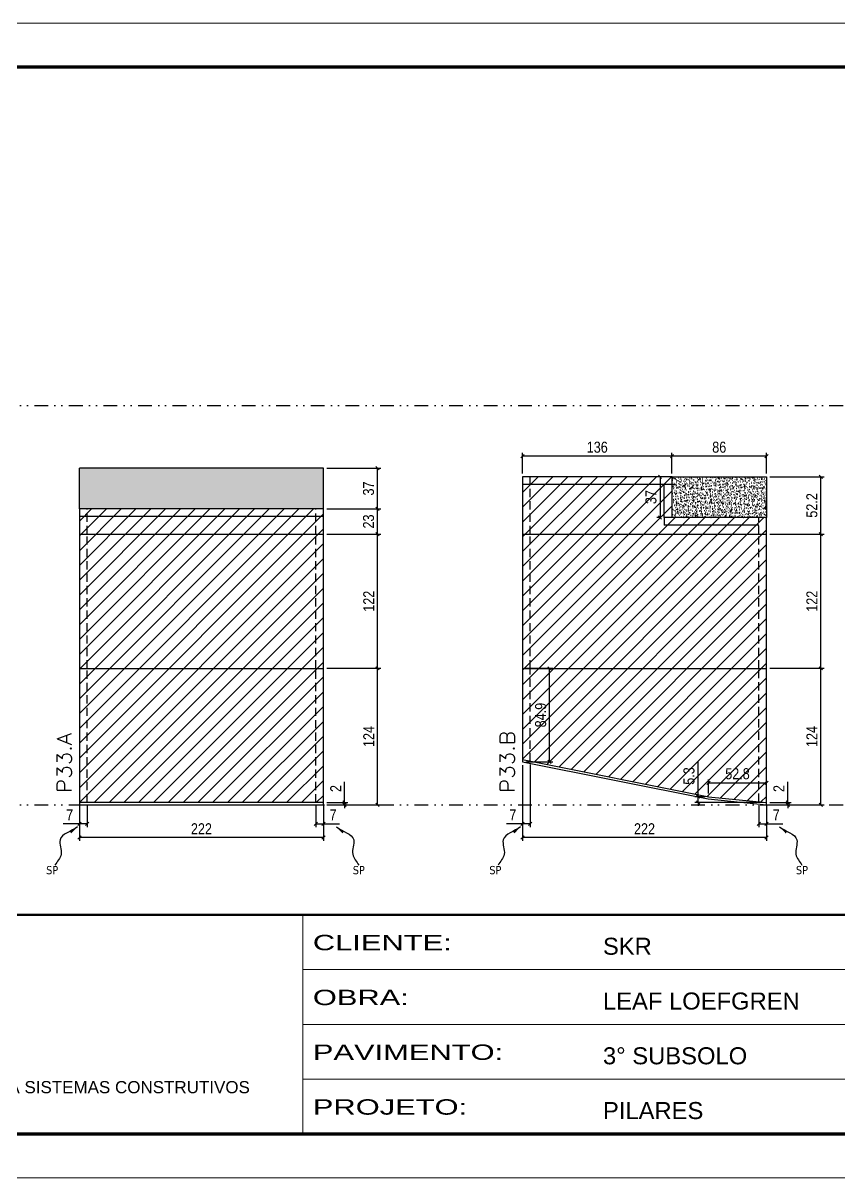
# Model space of a CAD drawing. Header units: millimetres. Extents: x 13777 to 27878, y -21631 to 6985.
# Drawn here: x 14585 to 15327, y -5551 to -4501 of the extents above; entities that cross this region are included whole.
import ezdxf

# ---------------------------------------------------------------- set-up
doc = ezdxf.new("R2010")
doc.units = ezdxf.units.MM
for name, pattern in [('CONTINUO', [0]), ('DASHED', [0.75, 0.5, -0.25]), ('DIVIDE2', [0.625, 0.25, -0.125, 0, -0.125, 0, -0.125]), ('HIDDEN', [0.375, 0.25, -0.125])]:
    doc.linetypes.add(name, pattern=pattern)
for name, color, linetype in [('COTA', 241, 'Continuous'), ('Nível', 160, 'Continuous'), ('Painéis', 200, 'Continuous'), ('SARR_2.2x7', 40, 'Continuous'), ('Sarrafo de Pressão', 42, 'HIDDEN'), ('texto', 7, 'Continuous')]:
    doc.layers.add(name, color=color, linetype=linetype)
for name, color, linetype, lineweight in [('Folhas', 255, 'Continuous', 9), ('Hachura', 251, 'Continuous', 9), ('SARRAFO DE PRESSAO', 251, 'DASHED', 9), ('Texto Seção', 7, 'Continuous', 15)]:
    doc.layers.add(name, color=color, linetype=linetype, lineweight=lineweight)
doc.styles.add('ARIAL', font='arial.ttf')
doc.styles.add('COTA TECNICA', font='techl___.ttf', dxfattribs={"height": 10})
doc.styles.add('COTA TECNICA-50', font='techl___.ttf', dxfattribs={"height": 10})
doc.styles.add('REGUA-120', font='ROMANS.shx', dxfattribs={"height": 15})
doc.styles.get("Standard").update_dxf_attribs({"font": 'arial.ttf'})
doc.styles.add('Tecnologia', font='')
doc.styles.get('Tecnologia').set_extended_font_data('Forgotten Futurist')
doc.dimstyles.new('COTA PAINEL-50', dxfattribs={"dimtxt": 10, "dimasz": 3, "dimexe": 3, "dimexo": 3, "dimgap": 3, "dimtad": 1, "dimdec": 1, "dimzin": 12, "dimdsep": 46, "dimtxsty": 'COTA TECNICA-50', "dimblk1": 'OBLIQUE', "dimblk2": 'OBLIQUE', "dimsah": 1, "dimcen": 0.9, "dimclrd": 4, "dimclre": 4, "dimclrt": 240, "dimadec": 1, "dimazin": 3, "dimtfac": 1, "dimtdec": 1, "dimtmove": 0, "dimatfit": 3, "dimfxl": 1, "dimtolj": 1, "dimtzin": 12, "dimarcsym": 0})
doc.dimstyles.new('PAINEL', dxfattribs={"dimtxt": 10, "dimasz": 3, "dimexe": 3, "dimexo": 3, "dimgap": 3, "dimtad": 1, "dimdec": 1, "dimzin": 12, "dimdsep": 46, "dimtxsty": 'COTA TECNICA', "dimblk1": 'OBLIQUE', "dimblk2": 'OBLIQUE', "dimsah": 1, "dimcen": 0.9, "dimclrd": 4, "dimclre": 4, "dimclrt": 240, "dimadec": 1, "dimazin": 3, "dimtfac": 1, "dimtdec": 1, "dimtmove": 0, "dimatfit": 3, "dimfxl": 1, "dimtolj": 1, "dimtzin": 12, "dimarcsym": 0})
doc.dimstyles.get("Standard").update_dxf_attribs({"dimtxt": 0.18, "dimasz": 0.18, "dimexe": 0.18, "dimexo": 0.0625, "dimgap": 0.09, "dimtad": 0, "dimtih": 1, "dimtoh": 1, "dimdec": 4, "dimzin": 0, "dimdsep": 46, "dimtxsty": 'Standard', "dimcen": 0.09, "dimadec": 0, "dimazin": 0, "dimtfac": 1, "dimtdec": 4, "dimtofl": 0, "dimtmove": 0, "dimatfit": 3, "dimfxl": 1, "dimtolj": 1, "dimtzin": 0, "dimarcsym": 0})

# ---------------------------------------------------------------- blocks, each defined once
blk = doc.blocks.new('9999999999')
at = {"color": 30, "linetype": 'CONTINUO'}
for p, q in [((98564.6, 34230.2), (98564.6, 34429.4)), ((98564.6, 34379.6), (99584, 34379.6)), ((98564.6, 34329.8), (99488, 34329.8)), ((98564.6, 34280), (99488, 34280))]:
    blk.add_line(p, q, dxfattribs=at)
at = {"color": 30, "linetype": 'CONTINUO', "const_width": 2}
blk.add_lwpolyline([(99584, 34230.2), (99584, 34414.4, 0.414214), (99569, 34429.4), (98229, 34429.4, 0.414214), (98214, 34414.4), (98214, 34245.2, 0.414214), (98229, 34230.2), (99584, 34230.2)], format="xyb", dxfattribs=at)
at = {"layer": 'Folhas'}
blk.add_lwpolyline([(98139, 34190.2), (99624, 34190.2), (99624, 35240.2), (98139, 35240.2)], close=True, dxfattribs=at)
at = {"layer": 'Folhas', "color": 30, "const_width": 3}
blk.add_lwpolyline([(98214, 34230.2), (99584, 34230.2), (99584, 35200.2), (98214, 35200.2)], close=True, dxfattribs=at)
at = {"color": 7, "linetype": 'Continuous', "ltscale": 5, "style": 'ARIAL'}
for s, height, p in [('SKR', 15.48, (98837.7, 34393.1)), ('LEAF LOEFGREN', 15.483, (98837.7, 34343.3)), ('3° SUBSOLO', 15.48, (98837.7, 34293.5)), ('NOVA SISTEMAS CONSTRUTIVOS', 11.059, (98263.2, 34267.2)), ('PILARES', 15.48, (98837.7, 34243.7))]:
    blk.add_text(s, height=height, dxfattribs=at).set_placement(p)
at = {"layer": 'Folhas', "color": 7, "style": 'Tecnologia', "width": 1.5}
for s, p in [('CLIENTE:', (98573.7, 34397.2)), ('OBRA:', (98573.7, 34347.3)), ('PAVIMENTO:', (98573.7, 34297.5)), ('PROJETO:', (98573.7, 34247.7))]:
    blk.add_text(s, height=14, dxfattribs=at).set_placement(p)
blk = doc.blocks.new('_Oblique')
at = {"color": 0, "linetype": 'ByBlock', "lineweight": -2}
blk.add_line((-0.5, -0.5), (0.5, 0.5), dxfattribs=at)
blk = doc.blocks.new('*D1884')
at = {"layer": 'COTA', "color": 4, "lineweight": -2, "transparency": 16777216}
for p, q in [((14635.8, -5212.7), (14635.8, -5244.6)), ((14857.8, -5212.7), (14857.8, -5244.6)), ((14857.8, -5241.6), (14635.8, -5241.6))]:
    blk.add_line(p, q, dxfattribs=at)
at = {"layer": 'Defpoints', "color": 0, "transparency": 16777216}
for p in [(14635.8, -5209.7), (14857.8, -5209.7), (14635.8, -5241.6)]:
    blk.add_point(p, dxfattribs=at)
at = {"layer": 'COTA', "color": 4, "lineweight": -2, "transparency": 16777216, "xscale": 3, "yscale": 3, "zscale": 3, "rotation": 180}
blk.add_blockref('_Oblique', (14635.8, -5241.6), dxfattribs=at)
at = {"layer": 'COTA', "color": 4, "lineweight": -2, "transparency": 16777216, "xscale": 3, "yscale": 3, "zscale": 3}
blk.add_blockref('_Oblique', (14857.8, -5241.6), dxfattribs=at)
at = {"layer": 'COTA', "color": 240, "transparency": 16777216, "insert": (14746.8, -5233.6), "char_height": 10, "attachment_point": 5, "style": 'COTA TECNICA'}
blk.add_mtext('\\A1;222', dxfattribs=at)
blk = doc.blocks.new('*D1885')
at = {"layer": 'COTA', "color": 4, "lineweight": -2, "transparency": 16777216}
for p, q in [((14850.8, -5212.7), (14850.8, -5232)), ((14857.8, -5214.7), (14857.8, -5232)), ((14850.8, -5229), (14857.8, -5229)), ((14857.8, -5229), (14872.5, -5229))]:
    blk.add_line(p, q, dxfattribs=at)
at = {"layer": 'Defpoints', "color": 0, "transparency": 16777216}
for p in [(14850.8, -5209.7), (14857.8, -5211.7), (14857.8, -5229)]:
    blk.add_point(p, dxfattribs=at)
at = {"layer": 'COTA', "color": 4, "lineweight": -2, "transparency": 16777216, "xscale": 3, "yscale": 3, "zscale": 3, "rotation": 180}
blk.add_blockref('_Oblique', (14850.8, -5229), dxfattribs=at)
at = {"layer": 'COTA', "color": 4, "lineweight": -2, "transparency": 16777216, "xscale": 3, "yscale": 3, "zscale": 3}
blk.add_blockref('_Oblique', (14857.8, -5229), dxfattribs=at)
at = {"layer": 'COTA', "color": 240, "transparency": 16777216, "insert": (14866.6, -5220.9), "char_height": 10, "attachment_point": 5, "style": 'COTA TECNICA-50'}
blk.add_mtext('\\A1;7', dxfattribs=at)
blk = doc.blocks.new('*D1886')
at = {"layer": 'COTA', "color": 4, "lineweight": -2, "transparency": 16777216}
for p, q in [((14635.8, -5214.7), (14635.8, -5232)), ((14642.8, -5212.7), (14642.8, -5232)), ((14635.8, -5229), (14621, -5229)), ((14642.8, -5229), (14635.8, -5229))]:
    blk.add_line(p, q, dxfattribs=at)
at = {"layer": 'Defpoints', "color": 0, "transparency": 16777216}
for p in [(14635.8, -5211.7), (14642.8, -5209.7), (14635.8, -5229)]:
    blk.add_point(p, dxfattribs=at)
at = {"layer": 'COTA', "color": 4, "lineweight": -2, "transparency": 16777216, "xscale": 3, "yscale": 3, "zscale": 3, "rotation": 180}
blk.add_blockref('_Oblique', (14635.8, -5229), dxfattribs=at)
at = {"layer": 'COTA', "color": 4, "lineweight": -2, "transparency": 16777216, "xscale": 3, "yscale": 3, "zscale": 3}
blk.add_blockref('_Oblique', (14642.8, -5229), dxfattribs=at)
at = {"layer": 'COTA', "color": 240, "transparency": 16777216, "insert": (14626.9, -5220.9), "char_height": 10, "attachment_point": 5, "style": 'COTA TECNICA-50'}
blk.add_mtext('\\A1;7', dxfattribs=at)
blk = doc.blocks.new('*D1887')
at = {"layer": 'COTA', "color": 4, "lineweight": -2, "transparency": 16777216}
for p, q in [((14877, -5209.7), (14877, -5190.9)), ((14860.8, -5209.7), (14880, -5209.7)), ((14860.8, -5211.7), (14880, -5211.7)), ((14877, -5211.7), (14877, -5209.7)), ((14877, -5211.7), (14877, -5214.7))]:
    blk.add_line(p, q, dxfattribs=at)
at = {"layer": 'Defpoints', "color": 0, "transparency": 16777216}
for p in [(14857.8, -5209.7), (14857.8, -5211.7), (14877, -5211.7)]:
    blk.add_point(p, dxfattribs=at)
at = {"layer": 'COTA', "color": 4, "lineweight": -2, "transparency": 16777216, "xscale": 3, "yscale": 3, "zscale": 3}
for p, rotation in [((14877, -5209.7), 270), ((14877, -5211.7), 90)]:
    blk.add_blockref('_Oblique', p, dxfattribs=dict(at, rotation=rotation))
at = {"layer": 'COTA', "color": 240, "transparency": 16777216, "insert": (14869, -5197), "char_height": 10, "attachment_point": 5, "rotation": 90, "style": 'COTA TECNICA-50'}
blk.add_mtext('\\A1;2', dxfattribs=at)
blk = doc.blocks.new('*D1906')
at = {"layer": 'COTA', "color": 4, "lineweight": -2, "transparency": 16777216}
for p, q in [((14860.8, -4905.7), (14910.1, -4905.7)), ((14907.1, -4942.7), (14907.1, -4905.7)), ((14860.8, -4942.7), (14910.1, -4942.7))]:
    blk.add_line(p, q, dxfattribs=at)
at = {"layer": 'Defpoints', "color": 0, "transparency": 16777216}
for p in [(14857.8, -4905.7), (14907.1, -4905.7), (14857.8, -4942.7)]:
    blk.add_point(p, dxfattribs=at)
at = {"layer": 'COTA', "color": 4, "lineweight": -2, "transparency": 16777216, "xscale": 3, "yscale": 3, "zscale": 3}
for p, rotation in [((14907.1, -4905.7), 90), ((14907.1, -4942.7), 270)]:
    blk.add_blockref('_Oblique', p, dxfattribs=dict(at, rotation=rotation))
at = {"layer": 'COTA', "color": 240, "transparency": 16777216, "insert": (14898.9, -4924.2), "char_height": 10, "attachment_point": 5, "rotation": 90, "style": 'COTA TECNICA-50'}
blk.add_mtext('\\A1;37', dxfattribs=at)
blk = doc.blocks.new('*D1888')
at = {"layer": 'COTA', "color": 4, "lineweight": -2, "transparency": 16777216}
for p, q in [((14860.8, -4965.7), (14910.1, -4965.7)), ((14907.1, -5087.7), (14907.1, -4965.7)), ((14860.8, -5087.7), (14910.1, -5087.7))]:
    blk.add_line(p, q, dxfattribs=at)
at = {"layer": 'Defpoints', "color": 0, "transparency": 16777216}
for p in [(14857.8, -4965.7), (14907.1, -4965.7), (14857.8, -5087.7)]:
    blk.add_point(p, dxfattribs=at)
at = {"layer": 'COTA', "color": 4, "lineweight": -2, "transparency": 16777216, "xscale": 3, "yscale": 3, "zscale": 3}
for p, rotation in [((14907.1, -4965.7), 90), ((14907.1, -5087.7), 270)]:
    blk.add_blockref('_Oblique', p, dxfattribs=dict(at, rotation=rotation))
at = {"layer": 'COTA', "color": 240, "transparency": 16777216, "insert": (14899.1, -5026.7), "char_height": 10, "attachment_point": 5, "rotation": 90, "style": 'COTA TECNICA-50'}
blk.add_mtext('\\A1;122', dxfattribs=at)
blk = doc.blocks.new('*D1889')
at = {"layer": 'COTA', "color": 4, "lineweight": -2, "transparency": 16777216}
for p, q in [((14860.8, -4942.7), (14910.1, -4942.7)), ((14907.1, -4965.7), (14907.1, -4942.7)), ((14860.8, -4965.7), (14910.1, -4965.7))]:
    blk.add_line(p, q, dxfattribs=at)
at = {"layer": 'Defpoints', "color": 0, "transparency": 16777216}
for p in [(14857.8, -4942.7), (14907.1, -4942.7), (14857.8, -4965.7)]:
    blk.add_point(p, dxfattribs=at)
at = {"layer": 'COTA', "color": 4, "lineweight": -2, "transparency": 16777216, "xscale": 3, "yscale": 3, "zscale": 3}
for p, rotation in [((14907.1, -4942.7), 90), ((14907.1, -4965.7), 270)]:
    blk.add_blockref('_Oblique', p, dxfattribs=dict(at, rotation=rotation))
at = {"layer": 'COTA', "color": 240, "transparency": 16777216, "insert": (14898.9, -4954.2), "char_height": 10, "attachment_point": 5, "rotation": 90, "style": 'COTA TECNICA-50'}
blk.add_mtext('\\A1;23', dxfattribs=at)
blk = doc.blocks.new('*D1907')
at = {"layer": 'COTA', "color": 4, "linetype": 'ByBlock', "lineweight": -2, "transparency": 16777216}
for p, q in [((14860.8, -5087.7), (14910.1, -5087.7)), ((14907.1, -5211.7), (14907.1, -5087.7)), ((14860.8, -5211.7), (14910.1, -5211.7))]:
    blk.add_line(p, q, dxfattribs=at)
at = {"layer": 'Defpoints', "color": 0, "linetype": 'ByBlock', "transparency": 16777216}
for p in [(14857.8, -5087.7), (14907.1, -5087.7), (14857.8, -5211.7)]:
    blk.add_point(p, dxfattribs=at)
at = {"layer": 'COTA', "color": 4, "linetype": 'ByBlock', "lineweight": -2, "transparency": 16777216, "xscale": 3, "yscale": 3, "zscale": 3}
for p, rotation in [((14907.1, -5087.7), 90), ((14907.1, -5211.7), 270)]:
    blk.add_blockref('_Oblique', p, dxfattribs=dict(at, rotation=rotation))
at = {"layer": 'COTA', "color": 240, "linetype": 'ByBlock', "transparency": 16777216, "insert": (14899.1, -5149.7), "char_height": 10, "attachment_point": 5, "rotation": 90, "style": 'COTA TECNICA'}
blk.add_mtext('\\A1;124', dxfattribs=at)
blk = doc.blocks.new('*D1908')
at = {"layer": 'COTA', "color": 4, "linetype": 'ByBlock', "lineweight": -2, "transparency": 16777216}
for p, q in [((14860.8, -5087.7), (14910.1, -5087.7)), ((14907.1, -5211.7), (14907.1, -5087.7)), ((14860.8, -5211.7), (14910.1, -5211.7))]:
    blk.add_line(p, q, dxfattribs=at)
at = {"layer": 'Defpoints', "color": 0, "linetype": 'ByBlock', "transparency": 16777216}
for p in [(14857.8, -5087.7), (14907.1, -5087.7), (14857.8, -5211.7)]:
    blk.add_point(p, dxfattribs=at)
at = {"layer": 'COTA', "color": 4, "linetype": 'ByBlock', "lineweight": -2, "transparency": 16777216, "xscale": 3, "yscale": 3, "zscale": 3}
for p, rotation in [((14907.1, -5087.7), 90), ((14907.1, -5211.7), 270)]:
    blk.add_blockref('_Oblique', p, dxfattribs=dict(at, rotation=rotation))
at = {"layer": 'COTA', "color": 240, "linetype": 'ByBlock', "transparency": 16777216, "insert": (14899.1, -5149.7), "char_height": 10, "attachment_point": 5, "rotation": 90, "style": 'COTA TECNICA'}
blk.add_mtext('\\A1;124', dxfattribs=at)
blk = doc.blocks.new('*D1924')
at = {"layer": 'COTA', "color": 4, "lineweight": -2, "transparency": 16777216}
for p, q in [((15039, -5175.6), (15039, -5244.6)), ((15261, -5212.7), (15261, -5244.6)), ((15261, -5241.6), (15039, -5241.6))]:
    blk.add_line(p, q, dxfattribs=at)
at = {"layer": 'Defpoints', "color": 0, "transparency": 16777216}
for p in [(15039, -5172.6), (15261, -5209.7), (15039, -5241.6)]:
    blk.add_point(p, dxfattribs=at)
at = {"layer": 'COTA', "color": 4, "lineweight": -2, "transparency": 16777216, "xscale": 3, "yscale": 3, "zscale": 3, "rotation": 180}
blk.add_blockref('_Oblique', (15039, -5241.6), dxfattribs=at)
at = {"layer": 'COTA', "color": 4, "lineweight": -2, "transparency": 16777216, "xscale": 3, "yscale": 3, "zscale": 3}
blk.add_blockref('_Oblique', (15261, -5241.6), dxfattribs=at)
at = {"layer": 'COTA', "color": 240, "transparency": 16777216, "insert": (15150, -5233.6), "char_height": 10, "attachment_point": 5, "style": 'COTA TECNICA'}
blk.add_mtext('\\A1;222', dxfattribs=at)
blk = doc.blocks.new('*D1925')
at = {"layer": 'COTA', "color": 4, "lineweight": -2, "transparency": 16777216}
for p, q in [((15254, -5212), (15254, -5232)), ((15261, -5214.7), (15261, -5232)), ((15254, -5229), (15261, -5229)), ((15261, -5229), (15275.8, -5229))]:
    blk.add_line(p, q, dxfattribs=at)
at = {"layer": 'Defpoints', "color": 0, "transparency": 16777216}
for p in [(15254, -5209), (15261, -5211.7), (15261, -5229)]:
    blk.add_point(p, dxfattribs=at)
at = {"layer": 'COTA', "color": 4, "lineweight": -2, "transparency": 16777216, "xscale": 3, "yscale": 3, "zscale": 3, "rotation": 180}
blk.add_blockref('_Oblique', (15254, -5229), dxfattribs=at)
at = {"layer": 'COTA', "color": 4, "lineweight": -2, "transparency": 16777216, "xscale": 3, "yscale": 3, "zscale": 3}
blk.add_blockref('_Oblique', (15261, -5229), dxfattribs=at)
at = {"layer": 'COTA', "color": 240, "transparency": 16777216, "insert": (15269.9, -5220.9), "char_height": 10, "attachment_point": 5, "style": 'COTA TECNICA-50'}
blk.add_mtext('\\A1;7', dxfattribs=at)
blk = doc.blocks.new('*D1926')
at = {"layer": 'COTA', "color": 4, "lineweight": -2, "transparency": 16777216}
for p, q in [((15046, -5175), (15046, -5232)), ((15039, -5177), (15039, -5232)), ((15039, -5229), (15024.3, -5229)), ((15046, -5229), (15039, -5229))]:
    blk.add_line(p, q, dxfattribs=at)
at = {"layer": 'Defpoints', "color": 0, "transparency": 16777216}
for p in [(15039, -5174), (15046, -5172), (15039, -5229)]:
    blk.add_point(p, dxfattribs=at)
at = {"layer": 'COTA', "color": 4, "lineweight": -2, "transparency": 16777216, "xscale": 3, "yscale": 3, "zscale": 3, "rotation": 180}
blk.add_blockref('_Oblique', (15039, -5229), dxfattribs=at)
at = {"layer": 'COTA', "color": 4, "lineweight": -2, "transparency": 16777216, "xscale": 3, "yscale": 3, "zscale": 3}
blk.add_blockref('_Oblique', (15046, -5229), dxfattribs=at)
at = {"layer": 'COTA', "color": 240, "transparency": 16777216, "insert": (15030.2, -5220.9), "char_height": 10, "attachment_point": 5, "style": 'COTA TECNICA-50'}
blk.add_mtext('\\A1;7', dxfattribs=at)
blk = doc.blocks.new('*D1927')
at = {"layer": 'COTA', "color": 4, "linetype": 'ByBlock', "lineweight": -2, "transparency": 16777216}
for p, q in [((15264, -5087.7), (15313.4, -5087.7)), ((15310.4, -5211.7), (15310.4, -5087.7)), ((15264, -5211.7), (15313.4, -5211.7))]:
    blk.add_line(p, q, dxfattribs=at)
at = {"layer": 'Defpoints', "color": 0, "linetype": 'ByBlock', "transparency": 16777216}
for p in [(15261, -5087.7), (15310.4, -5087.7), (15261, -5211.7)]:
    blk.add_point(p, dxfattribs=at)
at = {"layer": 'COTA', "color": 4, "linetype": 'ByBlock', "lineweight": -2, "transparency": 16777216, "xscale": 3, "yscale": 3, "zscale": 3}
for p, rotation in [((15310.4, -5087.7), 90), ((15310.4, -5211.7), 270)]:
    blk.add_blockref('_Oblique', p, dxfattribs=dict(at, rotation=rotation))
at = {"layer": 'COTA', "color": 240, "linetype": 'ByBlock', "transparency": 16777216, "insert": (15302.3, -5149.7), "char_height": 10, "attachment_point": 5, "rotation": 90, "style": 'COTA TECNICA'}
blk.add_mtext('\\A1;124', dxfattribs=at)
blk = doc.blocks.new('*D1928')
at = {"layer": 'COTA', "color": 4, "linetype": 'ByBlock', "lineweight": -2, "transparency": 16777216}
for p, q in [((15264, -5087.7), (15313.4, -5087.7)), ((15310.4, -5211.7), (15310.4, -5087.7)), ((15264, -5211.7), (15313.4, -5211.7))]:
    blk.add_line(p, q, dxfattribs=at)
at = {"layer": 'Defpoints', "color": 0, "linetype": 'ByBlock', "transparency": 16777216}
for p in [(15261, -5087.7), (15310.4, -5087.7), (15261, -5211.7)]:
    blk.add_point(p, dxfattribs=at)
at = {"layer": 'COTA', "color": 4, "linetype": 'ByBlock', "lineweight": -2, "transparency": 16777216, "xscale": 3, "yscale": 3, "zscale": 3}
for p, rotation in [((15310.4, -5087.7), 90), ((15310.4, -5211.7), 270)]:
    blk.add_blockref('_Oblique', p, dxfattribs=dict(at, rotation=rotation))
at = {"layer": 'COTA', "color": 240, "linetype": 'ByBlock', "transparency": 16777216, "insert": (15302.3, -5149.7), "char_height": 10, "attachment_point": 5, "rotation": 90, "style": 'COTA TECNICA'}
blk.add_mtext('\\A1;124', dxfattribs=at)
blk = doc.blocks.new('*D1929')
at = {"layer": 'COTA', "color": 4, "lineweight": -2, "transparency": 16777216}
for p, q in [((15264, -4965.7), (15313.4, -4965.7)), ((15310.4, -5087.7), (15310.4, -4965.7)), ((15264, -5087.7), (15313.4, -5087.7))]:
    blk.add_line(p, q, dxfattribs=at)
at = {"layer": 'Defpoints', "color": 0, "transparency": 16777216}
for p in [(15261, -4965.7), (15310.4, -4965.7), (15261, -5087.7)]:
    blk.add_point(p, dxfattribs=at)
at = {"layer": 'COTA', "color": 4, "lineweight": -2, "transparency": 16777216, "xscale": 3, "yscale": 3, "zscale": 3}
for p, rotation in [((15310.4, -4965.7), 90), ((15310.4, -5087.7), 270)]:
    blk.add_blockref('_Oblique', p, dxfattribs=dict(at, rotation=rotation))
at = {"layer": 'COTA', "color": 240, "transparency": 16777216, "insert": (15302.3, -5026.7), "char_height": 10, "attachment_point": 5, "rotation": 90, "style": 'COTA TECNICA'}
blk.add_mtext('\\A1;122', dxfattribs=at)
blk = doc.blocks.new('*D1930')
at = {"layer": 'COTA', "color": 4, "lineweight": -2, "transparency": 16777216}
for p, q in [((15264, -4913.5), (15313.4, -4913.5)), ((15310.4, -4965.7), (15310.4, -4913.5)), ((15264, -4965.7), (15313.4, -4965.7))]:
    blk.add_line(p, q, dxfattribs=at)
at = {"layer": 'Defpoints', "color": 0, "transparency": 16777216}
for p in [(15261, -4913.5), (15310.4, -4913.5), (15261, -4965.7)]:
    blk.add_point(p, dxfattribs=at)
at = {"layer": 'COTA', "color": 4, "lineweight": -2, "transparency": 16777216, "xscale": 3, "yscale": 3, "zscale": 3}
for p, rotation in [((15310.4, -4913.5), 90), ((15310.4, -4965.7), 270)]:
    blk.add_blockref('_Oblique', p, dxfattribs=dict(at, rotation=rotation))
at = {"layer": 'COTA', "color": 240, "transparency": 16777216, "insert": (15302.3, -4939.6), "char_height": 10, "attachment_point": 5, "rotation": 90, "style": 'COTA TECNICA'}
blk.add_mtext('\\A1;52.2', dxfattribs=at)
blk = doc.blocks.new('*D1931')
at = {"layer": 'COTA', "color": 4, "lineweight": -2, "transparency": 16777216}
for p, q in [((15172, -4913.5), (15161.1, -4913.5)), ((15164.1, -4913.5), (15164.1, -4950.5)), ((15165, -4950.5), (15161.1, -4950.5))]:
    blk.add_line(p, q, dxfattribs=at)
at = {"layer": 'Defpoints', "color": 0, "transparency": 16777216}
for p in [(15175, -4913.5), (15164.1, -4950.5), (15168, -4950.5)]:
    blk.add_point(p, dxfattribs=at)
at = {"layer": 'COTA', "color": 4, "lineweight": -2, "transparency": 16777216, "xscale": 3, "yscale": 3, "zscale": 3}
for p, rotation in [((15164.1, -4913.5), 90), ((15164.1, -4950.5), 270)]:
    blk.add_blockref('_Oblique', p, dxfattribs=dict(at, rotation=rotation))
at = {"layer": 'COTA', "color": 240, "transparency": 16777216, "insert": (15155.9, -4932), "char_height": 10, "attachment_point": 5, "rotation": 90, "style": 'COTA TECNICA'}
blk.add_mtext('\\A1;37', dxfattribs=at)
blk = doc.blocks.new('*D1932')
at = {"layer": 'COTA', "color": 4, "lineweight": -2, "transparency": 16777216}
for p, q in [((15039, -4910.5), (15039, -4891.9)), ((15175, -4910.5), (15175, -4891.9)), ((15175, -4894.9), (15039, -4894.9))]:
    blk.add_line(p, q, dxfattribs=at)
at = {"layer": 'Defpoints', "color": 0, "transparency": 16777216}
for p in [(15039, -4894.9), (15039, -4913.5), (15175, -4913.5)]:
    blk.add_point(p, dxfattribs=at)
at = {"layer": 'COTA', "color": 4, "lineweight": -2, "transparency": 16777216, "xscale": 3, "yscale": 3, "zscale": 3, "rotation": 180}
blk.add_blockref('_Oblique', (15039, -4894.9), dxfattribs=at)
at = {"layer": 'COTA', "color": 4, "lineweight": -2, "transparency": 16777216, "xscale": 3, "yscale": 3, "zscale": 3}
blk.add_blockref('_Oblique', (15175, -4894.9), dxfattribs=at)
at = {"layer": 'COTA', "color": 240, "transparency": 16777216, "insert": (15107, -4886.7), "char_height": 10, "attachment_point": 5, "style": 'COTA TECNICA'}
blk.add_mtext('\\A1;136', dxfattribs=at)
blk = doc.blocks.new('*D1933')
at = {"layer": 'COTA', "color": 4, "lineweight": -2, "transparency": 16777216}
for p, q in [((15175, -4910.5), (15175, -4891.9)), ((15261, -4910.5), (15261, -4891.9)), ((15261, -4894.9), (15175, -4894.9))]:
    blk.add_line(p, q, dxfattribs=at)
at = {"layer": 'Defpoints', "color": 0, "transparency": 16777216}
for p in [(15175, -4894.9), (15175, -4913.5), (15261, -4913.5)]:
    blk.add_point(p, dxfattribs=at)
at = {"layer": 'COTA', "color": 4, "lineweight": -2, "transparency": 16777216, "xscale": 3, "yscale": 3, "zscale": 3, "rotation": 180}
blk.add_blockref('_Oblique', (15175, -4894.9), dxfattribs=at)
at = {"layer": 'COTA', "color": 4, "lineweight": -2, "transparency": 16777216, "xscale": 3, "yscale": 3, "zscale": 3}
blk.add_blockref('_Oblique', (15261, -4894.9), dxfattribs=at)
at = {"layer": 'COTA', "color": 240, "transparency": 16777216, "insert": (15218, -4886.7), "char_height": 10, "attachment_point": 5, "style": 'COTA TECNICA'}
blk.add_mtext('\\A1;86', dxfattribs=at)
blk = doc.blocks.new('*D1934')
at = {"layer": 'COTA', "color": 4, "lineweight": -2, "transparency": 16777216}
for p, q in [((15280.3, -5209.7), (15280.3, -5190.9)), ((15264, -5209.7), (15283.3, -5209.7)), ((15264, -5211.7), (15283.3, -5211.7)), ((15280.3, -5211.7), (15280.3, -5209.7)), ((15280.3, -5211.7), (15280.3, -5214.7))]:
    blk.add_line(p, q, dxfattribs=at)
at = {"layer": 'Defpoints', "color": 0, "transparency": 16777216}
for p in [(15261, -5209.7), (15261, -5211.7), (15280.3, -5211.7)]:
    blk.add_point(p, dxfattribs=at)
at = {"layer": 'COTA', "color": 4, "lineweight": -2, "transparency": 16777216, "xscale": 3, "yscale": 3, "zscale": 3}
for p, rotation in [((15280.3, -5209.7), 270), ((15280.3, -5211.7), 90)]:
    blk.add_blockref('_Oblique', p, dxfattribs=dict(at, rotation=rotation))
at = {"layer": 'COTA', "color": 240, "transparency": 16777216, "insert": (15272.3, -5197), "char_height": 10, "attachment_point": 5, "rotation": 90, "style": 'COTA TECNICA-50'}
blk.add_mtext('\\A1;2', dxfattribs=at)
blk = doc.blocks.new('*D1935')
at = {"layer": 'COTA', "color": 4, "lineweight": -2, "transparency": 16777216}
for p, q in [((15208.2, -5201.4), (15208.2, -5188.7)), ((15208.2, -5191.7), (15261, -5191.7)), ((15261, -5206.7), (15261, -5188.7))]:
    blk.add_line(p, q, dxfattribs=at)
at = {"layer": 'Defpoints', "color": 0, "transparency": 16777216}
for p in [(15261, -5191.7), (15208.2, -5204.4), (15261, -5209.7)]:
    blk.add_point(p, dxfattribs=at)
at = {"layer": 'COTA', "color": 4, "lineweight": -2, "transparency": 16777216, "xscale": 3, "yscale": 3, "zscale": 3, "rotation": 180}
blk.add_blockref('_Oblique', (15208.2, -5191.7), dxfattribs=at)
at = {"layer": 'COTA', "color": 4, "lineweight": -2, "transparency": 16777216, "xscale": 3, "yscale": 3, "zscale": 3}
blk.add_blockref('_Oblique', (15261, -5191.7), dxfattribs=at)
at = {"layer": 'COTA', "color": 240, "transparency": 16777216, "insert": (15234.6, -5183.6), "char_height": 10, "attachment_point": 5, "style": 'COTA TECNICA'}
blk.add_mtext('\\A1;52.8', dxfattribs=at)
blk = doc.blocks.new('*D1936')
at = {"layer": 'COTA', "color": 4, "lineweight": -2, "transparency": 16777216}
for p, q in [((15042, -5087.7), (15066.6, -5087.7)), ((15063.6, -5172.6), (15063.6, -5087.7)), ((15042, -5172.6), (15066.6, -5172.6))]:
    blk.add_line(p, q, dxfattribs=at)
at = {"layer": 'Defpoints', "color": 0, "transparency": 16777216}
for p in [(15039, -5087.7), (15063.6, -5087.7), (15039, -5172.6)]:
    blk.add_point(p, dxfattribs=at)
at = {"layer": 'COTA', "color": 4, "lineweight": -2, "transparency": 16777216, "xscale": 3, "yscale": 3, "zscale": 3}
for p, rotation in [((15063.6, -5087.7), 90), ((15063.6, -5172.6), 270)]:
    blk.add_blockref('_Oblique', p, dxfattribs=dict(at, rotation=rotation))
at = {"layer": 'COTA', "color": 240, "transparency": 16777216, "insert": (15055.5, -5130.2), "char_height": 10, "attachment_point": 5, "rotation": 90, "style": 'COTA TECNICA'}
blk.add_mtext('\\A1;84.9', dxfattribs=at)
blk = doc.blocks.new('*D1937')
at = {"layer": 'COTA', "color": 4, "lineweight": -2, "transparency": 16777216}
for p, q in [((15198.7, -5204.4), (15198.7, -5172.8)), ((15205.2, -5204.4), (15195.7, -5204.4)), ((15198.7, -5209.7), (15198.7, -5204.4)), ((15258, -5209.7), (15195.7, -5209.7)), ((15198.7, -5209.7), (15198.7, -5212.7))]:
    blk.add_line(p, q, dxfattribs=at)
at = {"layer": 'Defpoints', "color": 0, "transparency": 16777216}
for p in [(15198.7, -5204.4), (15208.2, -5204.4), (15261, -5209.7)]:
    blk.add_point(p, dxfattribs=at)
at = {"layer": 'COTA', "color": 4, "lineweight": -2, "transparency": 16777216, "xscale": 3, "yscale": 3, "zscale": 3}
for p, rotation in [((15198.7, -5204.4), 270), ((15198.7, -5209.7), 90)]:
    blk.add_blockref('_Oblique', p, dxfattribs=dict(at, rotation=rotation))
at = {"layer": 'COTA', "color": 240, "transparency": 16777216, "insert": (15190.5, -5185.6), "char_height": 10, "attachment_point": 5, "rotation": 90, "style": 'COTA TECNICA'}
blk.add_mtext('\\A1;5.3', dxfattribs=at)

msp = doc.modelspace()

# ---------------------------------------------------------------- hatches: boundary and pattern name
at = {"layer": 'COTA', "linetype": 'ByBlock'}
h = msp.add_hatch(dxfattribs=at)
h.set_pattern_fill('AR-CONC', color=256, scale=0.03)
h.set_pattern_definition([(50, (9193.6954, -15909.1833), (5.46554, -0.4781726), [0.5715, -6.2865]), (355, (9193.6954, -15909.183), (-1.0573026, 5.7317054), [0.4572, -5.0292175]), (100.451445, (9194.151, -15909.223), (4.4082374, 5.2535326), [0.4857003, -5.3427073]), (46.1842, (9193.6954, -15907.659), (8.1323712, -1.26127), [0.85725, -9.42975]), (96.63556, (9194.373, -15907.764), (7.122124, 7.4227837), [0.7285507, -8.014068]), (351.18415, (9193.695, -15907.659), (7.122124, 7.422784), [0.685799, -7.543792]), (21, (9194.4574, -15908.0403), (4.5484317, -3.067956), [0.5715, -6.2865]), (326, (9194.4574, -15908.04), (1.8540609, 5.525639), [0.4572, -5.0292]), (71.451445, (9194.8365, -15908.296), (6.4024926, 2.457683), [0.4857003, -5.3426981]), (37.5, (9193.6954, -15909.1833), (0.0926581, 2.53665117), [0, -4.96824, 0, -5.1054, 0, -5.04825]), (7.5, (9193.6954, -15909.1833), (2.0045899, 3.00541724), [0, -2.91084, 0, -4.85394, 0, -1.92405]), (327.5, (9191.9962, -15909.1833), (4.06771786, -0.17186232), [0, -1.905, 0, -5.9436, 0, -7.8867]), (317.5, (9191.234, -15909.1833), (4.4438754, 0.7627947), [0, -2.4765, 0, -3.94716, 0, -5.6007])])
h.paths.add_polyline_path([(14857.78, -4905.74), (14635.78, -4905.74), (14635.78, -4942.74), (14857.78, -4942.74)])
at = {"layer": 'COTA'}
h = msp.add_hatch(dxfattribs=at)
h.set_pattern_fill('AR-CONC', color=256, scale=0.03)
h.set_pattern_definition([(50, (-4755, -1148.575), (5.4655401, -0.4781726), [0.5715, -6.2865]), (355, (-4755, -1148.575), (-1.0573026, 5.7317054), [0.4572, -5.0292175]), (100.451445, (-4754.5445, -1148.615), (4.4082374, 5.2535326), [0.4857003, -5.3427073]), (46.1842, (-4755, -1147.051), (8.1323712, -1.2612698), [0.85725, -9.42975]), (96.635558, (-4754.322, -1147.156), (7.122124, 7.4227837), [0.7285507, -8.0140682]), (351.18415, (-4755, -1147.051), (7.122124, 7.4227837), [0.685799, -7.543792]), (21, (-4754.238, -1147.432), (4.5484317, -3.0679559), [0.5715, -6.2865]), (326, (-4754.238, -1147.432), (1.8540609, 5.525639), [0.4572, -5.0292]), (71.451445, (-4753.859, -1147.688), (6.4024926, 2.457683), [0.4857003, -5.3426981]), (37.5, (-4755, -1148.5751), (0.0926581, 2.53665117), [0, -4.96824, 0, -5.1054, 0, -5.04825]), (7.5, (-4755, -1148.575), (2.00458988, 3.00541724), [0, -2.91084, 0, -4.85394, 0, -1.92405]), (327.5, (-4756.6993, -1148.5751), (4.06771786, -0.17186232), [0, -1.905, 0, -5.9436, 0, -7.8867]), (317.5, (-4757.4613, -1148.575), (4.44387544, 0.7627947), [0, -2.4765, 0, -3.94716, 0, -5.6007])])
h.paths.add_polyline_path([(15261.02, -4950.51), (15261.02, -4913.51), (15175.02, -4913.51), (15175.02, -4950.51)])
at = {"layer": 'Hachura', "linetype": 'ByBlock'}
h = msp.add_hatch(dxfattribs=at)
h.set_pattern_fill('ANSI31', color=256, scale=3)
h.set_pattern_definition([(45, (-4755, -1148.575), (-6.735192, 6.735192), [])])
h.paths.add_polyline_path([(14635.78, -4942.74), (14635.78, -4965.74), (14857.78, -4965.74), (14857.78, -4942.74)])
h.paths.add_polyline_path([(14857.78, -5087.74), (14857.78, -4965.74), (14635.78, -4965.74), (14635.78, -5087.74)])
h.paths.add_polyline_path([(14635.78, -5087.74), (14635.78, -5209.74), (14857.78, -5209.74), (14857.78, -5087.74)])
h.paths.add_polyline_path([(15039.02, -5087.74), (15039.02, -5170.6), (15208.28, -5204.46), (15261.02, -5209.73), (15261.02, -5087.74)])
h.paths.add_polyline_path([(15261.02, -5087.74), (15261.02, -4965.74), (15039.02, -4965.74), (15039.02, -5087.74)])
h.paths.add_polyline_path([(15039.02, -4913.51), (15039.02, -4965.74), (15261.02, -4965.74), (15261.02, -4950.51), (15175.02, -4950.51), (15175.02, -4913.51)])
h.paths.add_polyline_path([(15483.25, -5209.74), (15508.25, -5209.74), (15508.25, -4965.74), (15483.25, -4965.74)])
h.paths.add_polyline_path([(15483.25, -4965.74), (15508.25, -4965.74), (15508.25, -4942.74), (15483.25, -4942.74)])
h.paths.add_polyline_path([(15721.76, -4965.74), (15721.76, -4942.74), (15696.76, -4942.74), (15696.76, -4965.74)])
h.paths.add_polyline_path([(15721.76, -4965.74), (15696.76, -4965.74), (15696.76, -5209.74), (15721.76, -5209.74)])

# ---------------------------------------------------------------- linework, layer by layer
at = {"layer": 'COTA', "linetype": 'ByBlock'}
for p, q in [((14857.78, -4905.74), (14635.78, -4905.74)), ((14635.78, -4942.74), (14635.78, -4905.74)), ((14857.78, -4942.74), (14857.78, -4905.74))]:
    msp.add_line(p, q, dxfattribs=at)
at = {"layer": 'COTA'}
for p, q in [((15175.02, -4913.51), (15261.02, -4913.51)), ((15261.02, -4913.51), (15261.02, -4950.51)), ((15175.02, -4950.51), (15168.02, -4950.51)), ((15168.02, -4950.51), (15168.02, -4957.51))]:
    msp.add_line(p, q, dxfattribs=at)
at = {"layer": 'Nível', "color": 4, "linetype": 'DIVIDE2', "ltscale": 50}
for p, q in [((13777.11, -4848.74), (17483.47, -4848.74)), ((13777.11, -5211.74), (21531.15, -5211.74))]:
    msp.add_line(p, q, dxfattribs=at)
at = {"layer": 'Painéis'}
for p, q in [((15175.02, -4913.51), (15039.02, -4913.51)), ((15039.02, -4913.51), (15039.02, -5172.63)), ((15175.02, -4950.51), (15175.02, -4913.51)), ((14857.78, -4942.74), (14635.78, -4942.74)), ((14635.78, -4942.74), (14635.78, -5209.74)), ((14857.78, -5209.74), (14857.78, -4942.74)), ((15261.02, -4950.51), (15175.02, -4950.51)), ((15261.02, -5211.74), (15261.02, -4950.51)), ((14635.78, -4965.74), (14857.78, -4965.74)), ((15039.02, -4965.74), (15261.02, -4965.74)), ((14635.78, -5087.74), (14857.78, -5087.74)), ((15039.02, -5087.74), (15261.02, -5087.74)), ((15039.02, -5170.6), (15208.38, -5204.48)), ((15039.02, -5172.63), (15207.98, -5206.44)), ((15207.98, -5206.44), (15261.02, -5211.74)), ((15208.18, -5204.45), (15261.02, -5209.73))]:
    msp.add_line(p, q, dxfattribs=at)
msp.add_lwpolyline([(14857.78, -5209.74), (14635.78, -5209.74), (14635.78, -5211.74), (14857.78, -5211.74)], close=True, dxfattribs=at)
at = {"layer": 'SARR_2.2x7'}
for p, q in [((15175.02, -4920.51), (15039.02, -4920.51)), ((15168.02, -4950.51), (15168.02, -4920.51)), ((14857.78, -4949.74), (14635.78, -4949.74)), ((15254.02, -4957.51), (15168.02, -4957.51))]:
    msp.add_line(p, q, dxfattribs=at)
at = {"layer": 'Sarrafo de Pressão', "ltscale": 30}
for p, q in [((15046.02, -4965.74), (15046.02, -4913.51)), ((14642.78, -4965.74), (14642.78, -4942.74)), ((14850.78, -4965.74), (14850.78, -4942.74)), ((15254.02, -4965.74), (15254.02, -4950.51)), ((14642.78, -5087.74), (14642.78, -4965.74)), ((14850.78, -5087.74), (14850.78, -4965.74)), ((15046.02, -5087.74), (15046.02, -4965.74)), ((15254.02, -5087.74), (15254.02, -4965.74)), ((14642.78, -5209.74), (14642.78, -5087.74)), ((14850.78, -5209.74), (14850.78, -5087.74)), ((15046.02, -5172), (15046.02, -5087.74)), ((15254.02, -5209.03), (15254.02, -5087.74))]:
    msp.add_line(p, q, dxfattribs=at)

# ---------------------------------------------------------------- block references
at = {"layer": 'SARRAFO DE PRESSAO', "color": 6, "linetype": 'ByBlock'}
msp.add_blockref('9999999999', (-83725.51, -39741.23), dxfattribs=at)

# ---------------------------------------------------------------- texts
at = {"layer": 'texto', "color": 0, "char_height": 7.5, "attachment_point": 5}
for insert in [(14611, -5271.23), (14890.03, -5271.23), (15014.24, -5271.23), (15293.27, -5271.23)]:
    msp.add_mtext('{\\fTahoma|b0|i0|c0|p34;\\C4;SP}', dxfattribs=dict(at, insert=insert))
at = {"layer": 'Texto Seção', "style": 'REGUA-120', "width": 1.1}
for s, p in [('P33.A', (14628.53, -5200.98)), ('P33.B', (15031.77, -5200.98))]:
    msp.add_text(s, height=13, rotation=90, dxfattribs=at).set_placement(p)

# ---------------------------------------------------------------- dimensions: what is measured, and where the dimension line sits
at = {"layer": 'COTA'}
for base, p1, p2, dimstyle, picture, middle in [((15039.02, -4894.87), (15175.02, -4913.51), (15039.02, -4913.51), 'PAINEL', '*D1932', (15107.02, -4886.65)), ((15175.02, -4894.87), (15261.02, -4913.51), (15175.02, -4913.51), 'PAINEL', '*D1933', (15218.02, -4886.75)), ((15261.02, -5191.73), (15208.18, -5204.45), (15261.02, -5209.73), 'PAINEL', '*D1935', (15234.6, -5183.59)), ((14857.78, -5228.98), (14850.78, -5209.74), (14857.78, -5211.74), 'COTA PAINEL-50', '*D1885', (14866.64, -5220.91)), ((15261.02, -5228.98), (15254.02, -5209.03), (15261.02, -5211.74), 'COTA PAINEL-50', '*D1925', (15269.89, -5220.91))]:
    dim = msp.add_linear_dim(base=base, p1=p1, p2=p2, dimstyle=dimstyle, dxfattribs=at)
    dim.commit()
    dim.dimension.update_dxf_attribs({"geometry": picture, "text_midpoint": middle})
for base, p1, p2, angle, dimstyle, picture, middle in [((14907.15, -4905.74), (14857.78, -4942.74), (14857.78, -4905.74), 90, 'COTA PAINEL-50', '*D1906', (14898.93, -4924.24)), ((15164.08, -4950.51), (15175.02, -4913.51), (15168.02, -4950.51), 90, 'PAINEL', '*D1931', (15155.86, -4932.01)), ((15310.39, -4913.51), (15261.02, -4965.74), (15261.02, -4913.51), 90, 'PAINEL', '*D1930', (15302.28, -4939.62)), ((14907.15, -4942.74), (14857.78, -4965.74), (14857.78, -4942.74), 90, 'COTA PAINEL-50', '*D1889', (14898.93, -4954.24)), ((14907.15, -4965.74), (14857.78, -5087.74), (14857.78, -4965.74), 90, 'COTA PAINEL-50', '*D1888', (14899.09, -5026.74)), ((15310.39, -4965.74), (15261.02, -5087.74), (15261.02, -4965.74), 90, 'PAINEL', '*D1929', (15302.33, -5026.74)), ((15063.57, -5087.74), (15039.02, -5172.63), (15039.02, -5087.74), 90, 'PAINEL', '*D1936', (15055.46, -5130.19)), ((15039.02, -5228.98), (15046.02, -5172), (15039.02, -5174), 180, 'COTA PAINEL-50', '*D1926', (15030.16, -5220.91)), ((15198.68, -5204.45), (15261.02, -5209.73), (15208.18, -5204.45), 90, 'PAINEL', '*D1937', (15190.47, -5185.61)), ((14635.78, -5228.98), (14642.78, -5209.74), (14635.78, -5211.74), 180, 'COTA PAINEL-50', '*D1886', (14626.91, -5220.91))]:
    dim = msp.add_linear_dim(base=base, p1=p1, p2=p2, angle=angle, dimstyle=dimstyle, dxfattribs=at)
    dim.commit()
    dim.dimension.update_dxf_attribs({"geometry": picture, "text_midpoint": middle})
at = {"layer": 'COTA', "linetype": 'ByBlock'}
for p1, p2, picture, middle in [((14857.78, -5211.74), (14857.78, -5087.74), '*D1907', (14899.07, -5149.74)), ((14857.78, -5211.74), (14857.78, -5087.74), '*D1908', (14899.07, -5149.74)), ((15261.02, -5211.74), (15261.02, -5087.74), '*D1927', (15302.32, -5149.74)), ((15261.02, -5211.74), (15261.02, -5087.74), '*D1928', (15302.32, -5149.74))]:
    dim = msp.add_aligned_dim(p1=p1, p2=p2, distance=-49.37, dimstyle='PAINEL', dxfattribs=at)
    dim.commit()
    dim.dimension.update_dxf_attribs({"geometry": picture, "text_midpoint": middle})
at = {"layer": 'COTA'}
for base, p1, p2, picture, middle in [((15039.02, -5241.63), (15261.02, -5209.74), (15039.02, -5172.63), '*D1924', (15150.02, -5233.63)), ((14635.78, -5241.63), (14857.78, -5209.74), (14635.78, -5209.74), '*D1884', (14746.78, -5233.63))]:
    dim = msp.add_linear_dim(base=base, p1=p1, p2=p2, angle=180, dimstyle='PAINEL', override={"dimarcsym": 2}, dxfattribs=at)
    dim.commit()
    dim.dimension.update_dxf_attribs({"geometry": picture, "text_midpoint": middle})
for base, p1, p2, picture, middle in [((14877.04, -5211.74), (14857.78, -5209.74), (14857.78, -5211.74), '*D1887', (14877.04, -5196.99)), ((15280.28, -5211.74), (15261.02, -5209.74), (15261.02, -5211.74), '*D1934', (15280.28, -5196.99))]:
    dim = msp.add_linear_dim(base=base, p1=p1, p2=p2, angle=90, dimstyle='COTA PAINEL-50', dxfattribs=at)
    dim.commit()
    dim.dimension.update_dxf_attribs({"geometry": picture, "text_midpoint": middle, "dimtype": 160})

# ---------------------------------------------------------------- leaders
at = {"layer": 'COTA', "path_type": 1}
for points in [[(14633.95, -5231.92), (14618.16, -5243.76), (14619.09, -5256.76), (14613.54, -5266.54)], [(14869.61, -5231.92), (14885.39, -5243.76), (14884.47, -5256.76), (14890.02, -5266.54)], [(15037.19, -5231.92), (15021.41, -5243.76), (15022.33, -5256.76), (15016.78, -5266.54)], [(15272.85, -5231.92), (15288.63, -5243.76), (15287.71, -5256.76), (15293.26, -5266.54)]]:
    msp.add_leader(points, dimstyle='Standard', override={"dimasz": 8}, dxfattribs=at)

doc.saveas('drawing.dxf')
